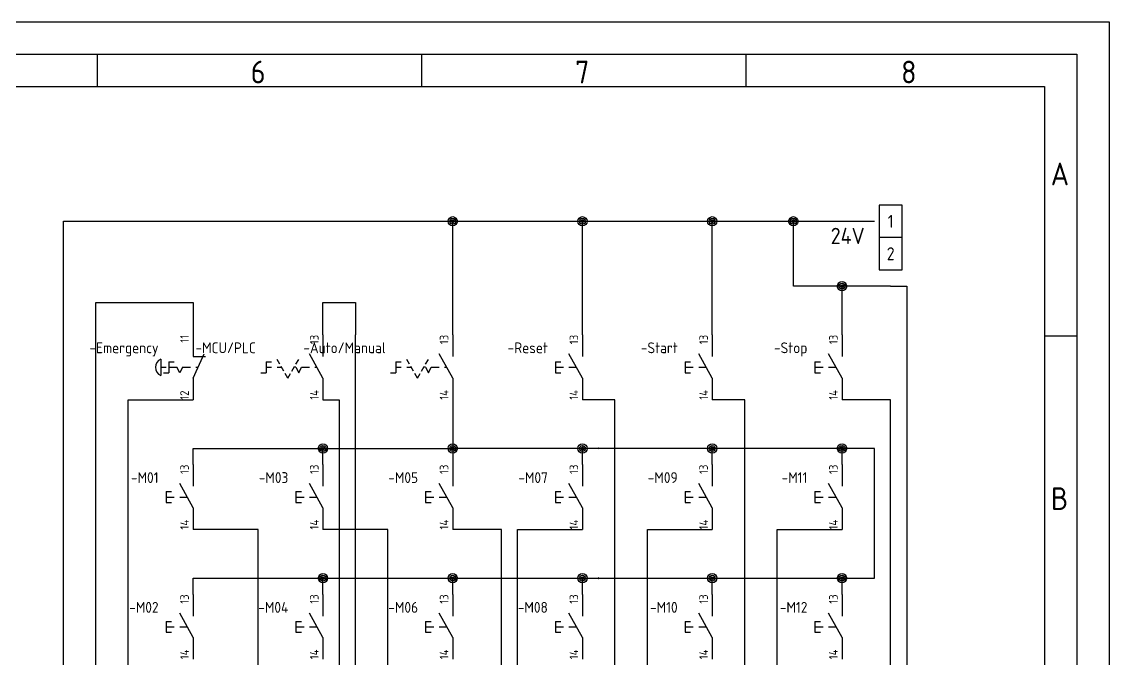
# Model space of a CAD drawing. Header units: millimetres. Extents: x 2847 to 3267, y 1415 to 1712.
# Drawn here: x 3099.1 to 3266.7, y 1613.8 to 1712 of the extents above; entities that cross this region are included whole.
import ezdxf
from ezdxf.enums import TextEntityAlignment as Align

# ---------------------------------------------------------------- set-up
doc = ezdxf.new("R2010")
doc.units = ezdxf.units.MM
for name, color, linetype in [('035', 5, 'Continuous'), ('07', 7, 'Continuous'), ('SYMS', 7, 'Continuous'), ('TAGS', 4, 'Continuous'), ('TERMS', 3, 'Continuous'), ('WIRES', 7, 'Continuous')]:
    doc.layers.add(name, color=color, linetype=linetype)
doc.styles.add('ISO Proportional', font='isocp.shx')
doc.styles.add('WD_IEC', font='ISOCP2.shx', dxfattribs={"width": 0.9, "height": 4})

# ---------------------------------------------------------------- blocks, each defined once
blk = doc.blocks.new('IEC_border_a3')
at = {"layer": '035'}
for p, q in [((264, 292), (264, 287)), ((314, 292), (314, 287)), ((364, 292), (364, 287)), ((414.97, 248.54), (409.98, 248.54))]:
    blk.add_line(p, q, dxfattribs=at)
for points in [[(0, 297), (420, 297), (420, 0), (0, 0)], [(18, 287), (410, 287), (410, 10), (18, 10)]]:
    blk.add_lwpolyline(points, close=True, dxfattribs=at)
at = {"layer": '07'}
blk.add_lwpolyline([(13, 292), (415, 292), (415, 5), (13, 5)], close=True, dxfattribs=at)
at = {"layer": '035', "style": 'ISO Proportional'}
for s, p in [('6', (287.69, 287.5)), ('7', (337.67, 287.5)), ('8', (387.92, 287.5)), ('A', (410.98, 271.79)), ('B', (411, 221.75))]:
    blk.add_text(s, height=3.5, dxfattribs=at).set_placement(p)
blk = doc.blocks.new('VPB12MTL')
for p, q in [((0, 7.5), (0, 2.5)), ((0, -2.5), (2.5, 3.12)), ((-7.5, 1.88), (-7.5, -1.88)), ((-7.5, 0), (-6.25, 0)), ((-5.62, 1.25), (-4.38, 1.25)), ((-5.62, 1.25), (-5.62, -1.25)), ((-5.62, 0), (-3.75, 0)), ((-3.12, -1.25), (-3.75, 0)), ((-2.5, 0), (-3.12, -1.25)), ((-2.5, 0), (-0.62, 0)), ((0, 2.5), (2.87, 2.5)), ((0.62, 0), (1.11, 0)), ((-6.88, -1.25), (-5.62, -1.25)), ((0, -2.5), (0, -7.5))]:
    blk.add_line(p, q)
blk.add_arc((-6.72, 0), 2.03, 112.6199, 247.3801)
at = {"style": 'WD_IEC'}
for tag, p in [('INST', (-8, 10.25)), ('LOC', (-8, 6.75)), ('TAG1', (-8, 3.25)), ('DESC1', (-8, -10.35)), ('DESC2', (-8, -13.85)), ('DESC3', (-8, -17.35))]:
    blk.add_attdef(tag, text='', height=2.5, dxfattribs=at).set_placement(p, align=Align.RIGHT)
at = {"style": 'WD_IEC', "flags": 1}
for tag, p, height in [('X2TERM01', (0, 7.5), 0.32), ('CONTACT', (0.5, 4.5), 1), ('COMMON', (1.75, 3.25), 1), ('X1LINK', (1.5, 0), 0.32), ('ASSYCODE', (1, -4), 1), ('FAMILY', (1, -5.5), 1), ('X8TERM02', (0, -7.5), 0.32), ('CATDESC', (1, -7), 1)]:
    blk.add_attdef(tag, p, '', height=height, dxfattribs=at)
at = {"style": 'WD_IEC'}
blk.add_attdef('TERM01', text='', height=2, rotation=90, dxfattribs=at).set_placement((-1, 7.5), align=Align.RIGHT)
at = {"style": 'WD_IEC', "flags": 9}
for tag, p in [('MFG', (-10.37, -0.24)), ('CAT', (-10.37, -2.74))]:
    blk.add_attdef(tag, text='', height=1.5, dxfattribs=at).set_placement(p, align=Align.RIGHT)
at = {"style": 'WD_IEC'}
blk.add_attdef('TERM02', (-1, -7.5), '', height=2, rotation=90, dxfattribs=at)
at = {"lineweight": 15, "style": 'WD_IEC'}
blk.add_attdef('XREF', text='', height=2.5, dxfattribs=at).set_placement((-8, -6.35), align=Align.RIGHT)
blk = doc.blocks.new('VSS112')
for p, q in [((0, 7.5), (0, 2.5)), ((0, -2.5), (-3.12, 3.12)), ((-13.12, 1.25), (-11.88, 1.25)), ((-13.12, 1.25), (-13.12, -1.25)), ((-13.12, 0), (-11.88, 0)), ((-10, 0.75), (-10.62, 1.83)), ((-10.62, 0), (-9.57, 0)), ((-9.06, -0.88), (-9.69, 0.21)), ((-7.19, -0.88), (-6.56, 0.21)), ((-6.25, 0), (-6.68, 0)), ((-6.25, 0.75), (-5.62, 1.83)), ((-6.25, 0), (-5.62, -1.25)), ((-5.62, -1.25), (-5, 0)), ((-5, 0), (-3.12, 0)), ((-1.88, 0), (-1.39, 0)), ((-14.38, -1.25), (-13.12, -1.25)), ((-8.12, -2.5), (-8.75, -1.42)), ((-8.12, -2.5), (-7.5, -1.42)), ((0, -2.5), (0, -7.5))]:
    blk.add_line(p, q)
at = {"style": 'WD_IEC'}
for tag, p in [('INST', (-15.5, 9.25)), ('LOC', (-15.5, 6.25)), ('TAG1', (-15.5, 3.25)), ('DESC1', (-15.5, -9.35)), ('DESC2', (-15.5, -12.35)), ('DESC3', (-15.5, -15.35))]:
    blk.add_attdef(tag, text='', height=2.5, dxfattribs=at).set_placement(p, align=Align.RIGHT)
at = {"style": 'WD_IEC', "flags": 8}
for tag, p in [('POS1', (-10.62, 3.5)), ('POS2', (-5.62, 3.5))]:
    blk.add_attdef(tag, text='', height=2, rotation=90, dxfattribs=at).set_placement(p, align=Align.MIDDLE_LEFT)
at = {"style": 'WD_IEC', "flags": 1}
for tag, p, height in [('X2TERM01', (0, 7.5), 0.32), ('CONTACT', (0.5, 4.5), 1), ('COMMON', (1.75, 3.25), 1), ('X1LINK', (0, 0), 0.32), ('X8TERM02', (0, -7.5), 0.32), ('ASSYCODE', (1, -9), 1), ('FAMILY', (1, -10.5), 1), ('CATDESC', (1, -12), 1)]:
    blk.add_attdef(tag, p, '', height=height, dxfattribs=at)
at = {"style": 'WD_IEC'}
blk.add_attdef('TERM01', text='', height=2, rotation=90, dxfattribs=at).set_placement((-1, 7.5), align=Align.RIGHT)
at = {"style": 'WD_IEC', "flags": 9}
for tag, p in [('MFG', (-16, -0.25)), ('CAT', (-16, -2.75))]:
    blk.add_attdef(tag, text='', height=1.5, dxfattribs=at).set_placement(p, align=Align.RIGHT)
at = {"style": 'WD_IEC'}
blk.add_attdef('TERM02', (-1, -7.5), '', height=2, rotation=90, dxfattribs=at)
at = {"lineweight": 15, "style": 'WD_IEC'}
blk.add_attdef('XREF', text='', height=2.5, dxfattribs=at).set_placement((-15.5, -6.35), align=Align.RIGHT)
blk.add_attdef('STATE', (1.25, -6.35), '', height=2.5, dxfattribs=at)
blk = doc.blocks.new('VPB11')
for p, q in [((0, 7.5), (0, 2.5)), ((0, -2.5), (-3.125, 3.125)), ((-6.25, 1.25), (-6.25, -1.25)), ((-6.25, 1.25), (-5, 1.25)), ((-6.25, 0), (-4.375, 0)), ((-3.125, 0), (-1.389, 0)), ((-6.25, -1.25), (-5, -1.25)), ((0, -2.5), (0, -7.5))]:
    blk.add_line(p, q)
at = {"style": 'WD_IEC'}
for tag, p in [('INST', (-8, 10.25)), ('LOC', (-8, 6.75)), ('TAG1', (-8, 3.25)), ('DESC1', (-8, -10.35)), ('DESC2', (-8, -13.85)), ('DESC3', (-8, -17.35))]:
    blk.add_attdef(tag, text='', height=2.5, dxfattribs=at).set_placement(p, align=Align.RIGHT)
at = {"style": 'WD_IEC', "flags": 1}
for tag, p, height in [('X2TERM01', (0, 7.5), 0.32), ('CONTACT', (0.5, 4.5), 1), ('COMMON', (1.75, 3.25), 1), ('X1LINK', (0, 0), 0.32), ('ASSYCODE', (1, -4), 1), ('FAMILY', (1, -5.5), 1), ('X8TERM02', (0, -7.5), 0.32), ('CATDESC', (1, -7), 1)]:
    blk.add_attdef(tag, p, '', height=height, dxfattribs=at)
at = {"style": 'WD_IEC'}
blk.add_attdef('TERM01', text='', height=2, rotation=90, dxfattribs=at).set_placement((-1, 7.5), align=Align.RIGHT)
at = {"style": 'WD_IEC', "flags": 9}
for tag, p in [('MFG', (-8.5, -0.25)), ('CAT', (-8.5, -2.75))]:
    blk.add_attdef(tag, text='', height=1.5, dxfattribs=at).set_placement(p, align=Align.RIGHT)
at = {"style": 'WD_IEC'}
blk.add_attdef('TERM02', (-1, -7.5), '', height=2, rotation=90, dxfattribs=at)
at = {"lineweight": 15, "style": 'WD_IEC'}
blk.add_attdef('XREF', text='', height=2.5, dxfattribs=at).set_placement((-8, -6.35), align=Align.RIGHT)
blk = doc.blocks.new('WDDOT')
for radius in [0.72, 0.449, 0.223]:
    blk.add_circle((0, 0), radius)
blk = doc.blocks.new('VSP1001')
for p, q in [((1.75, 5), (-1.75, 5)), ((-1.75, 5), (-1.75, -5)), ((1.75, -5), (1.75, 5)), ((1.75, 0), (-1.75, 0)), ((-1.75, -5), (1.75, -5))]:
    blk.add_line(p, q)
at = {"linetype": 'Continuous', "style": 'WD_IEC', "width": 0.9, "flags": 8}
blk.add_attdef('TERMDESC01', (-1, 6), '', height=2, rotation=90, dxfattribs=at)
blk.add_attdef('X2WIRE01', text='', height=2, rotation=90, dxfattribs=at).set_placement((1, 6), align=Align.TOP_LEFT)
at = {"style": 'WD_IEC'}
for tag, p in [('INST', (-4, 5)), ('LOC', (-4, 2)), ('TAG1', (-4, -1)), ('DESC1', (-4, -4.1)), ('DESC2', (-4, -7.85)), ('DESC3', (-4, -11.6))]:
    blk.add_attdef(tag, text='', height=2.5, dxfattribs=at).set_placement(p, align=Align.RIGHT)
at = {"style": 'WD_IEC', "width": 0.9, "flags": 1}
for tag, p in [('X2TERM01', (0, 5)), ('ACE_FLAG', (-0.5, 4.5)), ('MFG', (-0.88, 1.65)), ('CAT', (-0.96, 0.48)), ('ASSYCODE', (-1.03, -0.58)), ('FAMILY', (-1.03, -1.66)), ('X8TERM02', (0, -5))]:
    blk.add_attdef(tag, p, '', height=0.25, dxfattribs=at)
at = {"style": 'WD_IEC'}
for tag, p in [('TERM01', (0, 2.5)), ('TERM02', (0, -2.5))]:
    blk.add_attdef(tag, text='', height=2, dxfattribs=at).set_placement(p, align=Align.MIDDLE_CENTER)
at = {"linetype": 'Continuous', "style": 'WD_IEC', "width": 0.9, "flags": 8}
blk.add_attdef('TERMDESC02', text='', height=2, rotation=90, dxfattribs=at).set_placement((-1, -6), align=Align.RIGHT)
blk.add_attdef('X8WIRE02', text='', height=2, rotation=90, dxfattribs=at).set_placement((1, -6), align=Align.TOP_RIGHT)

msp = doc.modelspace()

# ---------------------------------------------------------------- linework, layer by layer
at = {"layer": 'WIRES'}
for p, q in [((3105.49, 1598.76), (3105.49, 1681.26)), ((3105.49, 1681.26), (3165.49, 1681.26)), ((3165.49, 1663.76), (3165.49, 1681.26)), ((3165.49, 1681.26), (3230.49, 1681.26)), ((3185.49, 1663.76), (3185.49, 1681.26)), ((3205.49, 1663.76), (3205.49, 1681.26)), ((3217.99, 1671.26), (3217.99, 1681.26)), ((3232.99, 1671.26), (3217.99, 1671.26)), ((3225.49, 1663.76), (3225.49, 1671.26)), ((3232.99, 1671.26), (3235.49, 1671.26)), ((3235.49, 1671.26), (3235.49, 1508.76)), ((3110.49, 1596.31), (3110.49, 1668.76)), ((3110.49, 1668.76), (3125.49, 1668.76)), ((3125.49, 1668.76), (3125.49, 1663.76)), ((3145.5, 1663.76), (3145.5, 1668.76)), ((3145.5, 1668.76), (3150.49, 1668.76)), ((3150.49, 1668.76), (3150.49, 1663.76)), ((3150.49, 1606.26), (3150.49, 1663.76)), ((3115.49, 1596.31), (3115.49, 1653.76)), ((3115.49, 1653.76), (3120.49, 1653.76)), ((3120.49, 1653.76), (3125.5, 1653.76)), ((3145.5, 1653.76), (3147.99, 1653.76)), ((3147.99, 1653.76), (3147.99, 1646.31)), ((3165.49, 1653.76), (3165.49, 1643.76)), ((3186.74, 1653.76), (3185.49, 1653.76)), ((3187.99, 1653.76), (3186.74, 1653.76)), ((3190.49, 1653.76), (3187.99, 1653.76)), ((3190.49, 1646.31), (3190.49, 1653.76)), ((3207.99, 1653.76), (3205.49, 1653.76)), ((3210.49, 1653.76), (3207.99, 1653.76)), ((3210.49, 1646.31), (3210.49, 1653.76)), ((3229.24, 1653.76), (3225.49, 1653.76)), ((3232.99, 1653.76), (3229.24, 1653.76)), ((3232.99, 1516.26), (3232.99, 1653.76)), ((3125.5, 1643.76), (3125.5, 1646.26)), ((3125.5, 1646.26), (3165.49, 1646.26)), ((3145.5, 1643.76), (3145.5, 1646.26)), ((3147.99, 1646.21), (3147.99, 1633.81)), ((3225.49, 1646.26), (3165.49, 1646.26)), ((3185.49, 1643.76), (3185.49, 1646.26)), ((3190.49, 1626.31), (3190.49, 1646.21)), ((3205.49, 1643.76), (3205.49, 1646.26)), ((3210.49, 1626.31), (3210.49, 1646.21)), ((3225.49, 1643.76), (3225.49, 1646.26)), ((3230.49, 1646.26), (3225.49, 1646.26)), ((3230.49, 1626.26), (3230.49, 1646.26)), ((3130.49, 1633.76), (3125.5, 1633.76)), ((3135.49, 1633.76), (3130.49, 1633.76)), ((3135.49, 1626.31), (3135.49, 1633.76)), ((3150.49, 1633.76), (3145.5, 1633.76)), ((3147.99, 1633.71), (3147.99, 1626.31)), ((3155.49, 1633.76), (3150.49, 1633.76)), ((3155.49, 1626.31), (3155.49, 1633.76)), ((3169.24, 1633.76), (3165.49, 1633.76)), ((3172.99, 1633.76), (3169.24, 1633.76)), ((3172.99, 1626.31), (3172.99, 1633.76)), ((3175.49, 1626.31), (3175.49, 1633.76)), ((3175.49, 1633.76), (3180.49, 1633.76)), ((3180.49, 1633.76), (3185.49, 1633.76)), ((3195.49, 1626.31), (3195.49, 1633.76)), ((3195.49, 1633.76), (3200.49, 1633.76)), ((3200.49, 1633.76), (3205.49, 1633.76)), ((3215.49, 1626.31), (3215.49, 1633.76)), ((3215.49, 1633.76), (3220.49, 1633.76)), ((3220.49, 1633.76), (3225.49, 1633.76)), ((3125.5, 1623.76), (3125.5, 1626.26)), ((3125.5, 1626.26), (3225.49, 1626.26)), ((3135.49, 1603.76), (3135.49, 1626.21)), ((3145.5, 1623.76), (3145.5, 1626.26)), ((3147.99, 1626.21), (3147.99, 1603.76)), ((3155.49, 1611.26), (3155.49, 1626.21)), ((3165.49, 1623.76), (3165.49, 1626.26)), ((3172.99, 1536.31), (3172.99, 1626.21)), ((3175.49, 1536.31), (3175.49, 1626.21)), ((3185.49, 1623.76), (3185.49, 1626.26)), ((3190.49, 1581.31), (3190.49, 1626.21)), ((3195.49, 1536.31), (3195.49, 1626.21)), ((3205.49, 1623.76), (3205.49, 1626.26)), ((3210.49, 1578.81), (3210.49, 1626.21)), ((3215.49, 1536.26), (3215.49, 1626.21)), ((3225.49, 1623.76), (3225.49, 1626.26)), ((3225.49, 1626.26), (3230.49, 1626.26))]:
    msp.add_line(p, q, dxfattribs=at)
for centre in [(3147.99, 1646.26), (3150.49, 1646.26), (3187.99, 1646.26), (3190.49, 1646.26), (3210.49, 1646.26), (3147.99, 1633.76), (3135.49, 1626.26), (3147.99, 1626.26), (3150.49, 1626.26), (3155.49, 1626.26), (3172.99, 1626.26), (3175.49, 1626.26), (3187.99, 1626.26), (3190.49, 1626.26), (3195.49, 1626.26), (3210.49, 1626.26), (3215.49, 1626.26)]:
    msp.add_arc(centre, 0.05, 90, 270, dxfattribs=at)

# ---------------------------------------------------------------- block references
msp.add_blockref('IEC_border_a3', (2846.68, 1415.02))
at = {"layer": 'SYMS'}
ref = msp.add_blockref('VSP1001', (3232.99, 1678.76), dxfattribs=at)
ref.add_attrib('TAG1', '24V', dxfattribs={"layer": 'TAGS', "height": 2.5, "style": 'WD_IEC'}).set_placement((3228.99, 1677.76), align=Align.RIGHT)
ref.add_attrib('TERM01', '1', dxfattribs={"layer": 'TERMS', "height": 2, "style": 'WD_IEC'}).set_placement((3232.99, 1681.26), align=Align.MIDDLE_CENTER)
ref.add_attrib('TERM02', '2', dxfattribs={"layer": 'TERMS', "height": 2, "style": 'WD_IEC'}).set_placement((3232.99, 1676.26), align=Align.MIDDLE_CENTER)
for p in [(3165.49, 1681.26), (3165.49, 1681.26), (3185.49, 1681.26), (3205.49, 1681.26), (3217.99, 1681.26), (3225.49, 1671.26), (3145.5, 1646.26), (3165.49, 1646.26), (3165.49, 1646.26), (3185.49, 1646.26), (3205.49, 1646.26), (3225.49, 1646.26), (3225.49, 1646.26), (3145.5, 1626.26), (3165.49, 1626.26), (3185.49, 1626.26), (3205.49, 1626.26), (3225.49, 1626.26), (3225.49, 1626.26)]:
    msp.add_blockref('WDDOT', p, dxfattribs=at)
ref = msp.add_blockref('VPB12MTL', (3125.5, 1658.76), dxfattribs=dict(at, xscale=0.6666469974743006, yscale=0.6666469974743006, zscale=0.6666469974743006))
ref.add_attrib('TERM02', '12', (3124.83, 1653.76), dxfattribs={"layer": 'TERMS', "height": 1.333, "rotation": 90, "style": 'WD_IEC'})
ref.add_attrib('TERM01', '11', dxfattribs={"layer": 'TERMS', "height": 1.333, "rotation": 90, "style": 'WD_IEC'}).set_placement((3124.83, 1663.76), align=Align.RIGHT)
ref.add_attrib('TAG1', '-Emergency', dxfattribs={"layer": 'TAGS', "height": 1.667, "style": 'WD_IEC'}).set_placement((3120.16, 1660.93), align=Align.RIGHT)
ref = msp.add_blockref('VSS112', (3145.5, 1658.76), dxfattribs=dict(at, xscale=0.6666469974743006, yscale=0.6666469974743006, zscale=0.6666469974743006))
ref.add_attrib('TERM02', '14', (3144.83, 1653.76), dxfattribs={"layer": 'TERMS', "height": 1.333, "rotation": 90, "style": 'WD_IEC'})
ref.add_attrib('TERM01', '13', dxfattribs={"layer": 'TERMS', "height": 1.333, "rotation": 90, "style": 'WD_IEC'}).set_placement((3144.83, 1663.76), align=Align.RIGHT)
ref.add_attrib('TAG1', '-MCU/PLC', dxfattribs={"layer": 'TAGS', "height": 1.667, "style": 'WD_IEC'}).set_placement((3135.16, 1660.93), align=Align.RIGHT)
ref = msp.add_blockref('VSS112', (3165.49, 1658.76), dxfattribs=dict(at, xscale=0.6666469974743006, yscale=0.6666469974743006, zscale=0.6666469974743006))
ref.add_attrib('TERM02', '14', (3164.83, 1653.76), dxfattribs={"layer": 'TERMS', "height": 1.333, "rotation": 90, "style": 'WD_IEC'})
ref.add_attrib('TERM01', '13', dxfattribs={"layer": 'TERMS', "height": 1.333, "rotation": 90, "style": 'WD_IEC'}).set_placement((3164.83, 1663.76), align=Align.RIGHT)
ref.add_attrib('TAG1', '-Auto/Manual', dxfattribs={"layer": 'TAGS', "height": 1.6666, "style": 'WD_IEC'}).set_placement((3155.16, 1660.93), align=Align.RIGHT)
ref = msp.add_blockref('VPB11', (3185.49, 1658.76), dxfattribs=dict(at, xscale=0.6666469974743006, yscale=0.6666469974743006, zscale=0.6666469974743006))
ref.add_attrib('TERM02', '14', (3184.83, 1653.76), dxfattribs={"layer": 'TERMS', "height": 1.333, "rotation": 90, "style": 'WD_IEC'})
ref.add_attrib('TERM01', '13', dxfattribs={"layer": 'TERMS', "height": 1.333, "rotation": 90, "style": 'WD_IEC'}).set_placement((3184.83, 1663.76), align=Align.RIGHT)
ref.add_attrib('TAG1', '-Reset', dxfattribs={"layer": 'TAGS', "height": 1.667, "style": 'WD_IEC'}).set_placement((3180.16, 1660.93), align=Align.RIGHT)
ref = msp.add_blockref('VPB11', (3205.49, 1658.76), dxfattribs=dict(at, xscale=0.6666469974743006, yscale=0.6666469974743006, zscale=0.6666469974743006))
ref.add_attrib('TERM02', '14', (3204.83, 1653.76), dxfattribs={"layer": 'TERMS', "height": 1.333, "rotation": 90, "style": 'WD_IEC'})
ref.add_attrib('TERM01', '13', dxfattribs={"layer": 'TERMS', "height": 1.333, "rotation": 90, "style": 'WD_IEC'}).set_placement((3204.83, 1663.76), align=Align.RIGHT)
ref.add_attrib('TAG1', '-Start', dxfattribs={"layer": 'TAGS', "height": 1.667, "style": 'WD_IEC'}).set_placement((3200.16, 1660.93), align=Align.RIGHT)
ref = msp.add_blockref('VPB11', (3225.49, 1658.76), dxfattribs=dict(at, xscale=0.6666469974743006, yscale=0.6666469974743006, zscale=0.6666469974743006))
ref.add_attrib('TERM02', '14', (3224.83, 1653.76), dxfattribs={"layer": 'TERMS', "height": 1.333, "rotation": 90, "style": 'WD_IEC'})
ref.add_attrib('TERM01', '13', dxfattribs={"layer": 'TERMS', "height": 1.333, "rotation": 90, "style": 'WD_IEC'}).set_placement((3224.83, 1663.76), align=Align.RIGHT)
ref.add_attrib('TAG1', '-Stop', dxfattribs={"layer": 'TAGS', "height": 1.667, "style": 'WD_IEC'}).set_placement((3220.16, 1660.93), align=Align.RIGHT)
ref = msp.add_blockref('VPB11', (3125.5, 1638.76), dxfattribs=dict(at, xscale=0.6666469974743006, yscale=0.6666469974743006, zscale=0.6666469974743006))
ref.add_attrib('TERM02', '14', (3124.83, 1633.76), dxfattribs={"layer": 'TERMS', "height": 1.333, "rotation": 90, "style": 'WD_IEC'})
ref.add_attrib('TERM01', '13', dxfattribs={"layer": 'TERMS', "height": 1.333, "rotation": 90, "style": 'WD_IEC'}).set_placement((3124.83, 1643.76), align=Align.RIGHT)
ref.add_attrib('TAG1', '-M01', dxfattribs={"layer": 'TAGS', "height": 1.667, "style": 'WD_IEC'}).set_placement((3120.16, 1640.93), align=Align.RIGHT)
ref = msp.add_blockref('VPB11', (3145.5, 1638.76), dxfattribs=dict(at, xscale=0.6666469974743006, yscale=0.6666469974743006, zscale=0.6666469974743006))
ref.add_attrib('TERM02', '14', (3144.83, 1633.76), dxfattribs={"layer": 'TERMS', "height": 1.333, "rotation": 90, "style": 'WD_IEC'})
ref.add_attrib('TERM01', '13', dxfattribs={"layer": 'TERMS', "height": 1.333, "rotation": 90, "style": 'WD_IEC'}).set_placement((3144.83, 1643.76), align=Align.RIGHT)
ref.add_attrib('TAG1', '-M03', dxfattribs={"layer": 'TAGS', "height": 1.667, "style": 'WD_IEC'}).set_placement((3140.16, 1640.93), align=Align.RIGHT)
ref = msp.add_blockref('VPB11', (3165.49, 1638.76), dxfattribs=dict(at, xscale=0.6666469974743006, yscale=0.6666469974743006, zscale=0.6666469974743006))
ref.add_attrib('TERM02', '14', (3164.83, 1633.76), dxfattribs={"layer": 'TERMS', "height": 1.333, "rotation": 90, "style": 'WD_IEC'})
ref.add_attrib('TERM01', '13', dxfattribs={"layer": 'TERMS', "height": 1.333, "rotation": 90, "style": 'WD_IEC'}).set_placement((3164.83, 1643.76), align=Align.RIGHT)
ref.add_attrib('TAG1', '-M05', dxfattribs={"layer": 'TAGS', "height": 1.667, "style": 'WD_IEC'}).set_placement((3160.16, 1640.93), align=Align.RIGHT)
ref = msp.add_blockref('VPB11', (3185.49, 1638.76), dxfattribs=dict(at, xscale=0.6666469974743006, yscale=0.6666469974743006, zscale=0.6666469974743006))
ref.add_attrib('TERM02', '14', (3184.83, 1633.76), dxfattribs={"layer": 'TERMS', "height": 1.333, "rotation": 90, "style": 'WD_IEC'})
ref.add_attrib('TERM01', '13', dxfattribs={"layer": 'TERMS', "height": 1.333, "rotation": 90, "style": 'WD_IEC'}).set_placement((3184.83, 1643.76), align=Align.RIGHT)
ref.add_attrib('TAG1', '-M07', dxfattribs={"layer": 'TAGS', "height": 1.667, "style": 'WD_IEC'}).set_placement((3180.16, 1640.93), align=Align.RIGHT)
ref = msp.add_blockref('VPB11', (3205.49, 1638.76), dxfattribs=dict(at, xscale=0.6666469974743006, yscale=0.6666469974743006, zscale=0.6666469974743006))
ref.add_attrib('TERM02', '14', (3204.83, 1633.76), dxfattribs={"layer": 'TERMS', "height": 1.333, "rotation": 90, "style": 'WD_IEC'})
ref.add_attrib('TERM01', '13', dxfattribs={"layer": 'TERMS', "height": 1.333, "rotation": 90, "style": 'WD_IEC'}).set_placement((3204.83, 1643.76), align=Align.RIGHT)
ref.add_attrib('TAG1', '-M09', dxfattribs={"layer": 'TAGS', "height": 1.667, "style": 'WD_IEC'}).set_placement((3200.16, 1640.93), align=Align.RIGHT)
ref = msp.add_blockref('VPB11', (3225.49, 1638.76), dxfattribs=dict(at, xscale=0.6666469974743006, yscale=0.6666469974743006, zscale=0.6666469974743006))
ref.add_attrib('TERM02', '14', (3224.83, 1633.76), dxfattribs={"layer": 'TERMS', "height": 1.333, "rotation": 90, "style": 'WD_IEC'})
ref.add_attrib('TERM01', '13', dxfattribs={"layer": 'TERMS', "height": 1.333, "rotation": 90, "style": 'WD_IEC'}).set_placement((3224.83, 1643.76), align=Align.RIGHT)
ref.add_attrib('TAG1', '-M11', dxfattribs={"layer": 'TAGS', "height": 1.667, "style": 'WD_IEC'}).set_placement((3220.16, 1640.93), align=Align.RIGHT)
ref = msp.add_blockref('VPB11', (3125.5, 1618.76), dxfattribs=dict(at, xscale=0.6666469974743006, yscale=0.6666469974743006, zscale=0.6666469974743006))
ref.add_attrib('TERM02', '14', (3124.83, 1613.76), dxfattribs={"layer": 'TERMS', "height": 1.333, "rotation": 90, "style": 'WD_IEC'})
ref.add_attrib('TERM01', '13', dxfattribs={"layer": 'TERMS', "height": 1.333, "rotation": 90, "style": 'WD_IEC'}).set_placement((3124.83, 1623.76), align=Align.RIGHT)
ref.add_attrib('TAG1', '-M02', dxfattribs={"layer": 'TAGS', "height": 1.667, "style": 'WD_IEC'}).set_placement((3120.16, 1620.93), align=Align.RIGHT)
ref = msp.add_blockref('VPB11', (3145.5, 1618.76), dxfattribs=dict(at, xscale=0.6666469974743006, yscale=0.6666469974743006, zscale=0.6666469974743006))
ref.add_attrib('TERM02', '14', (3144.83, 1613.76), dxfattribs={"layer": 'TERMS', "height": 1.333, "rotation": 90, "style": 'WD_IEC'})
ref.add_attrib('TERM01', '13', dxfattribs={"layer": 'TERMS', "height": 1.333, "rotation": 90, "style": 'WD_IEC'}).set_placement((3144.83, 1623.76), align=Align.RIGHT)
ref.add_attrib('TAG1', '-M04', dxfattribs={"layer": 'TAGS', "height": 1.667, "style": 'WD_IEC'}).set_placement((3140.16, 1620.93), align=Align.RIGHT)
ref = msp.add_blockref('VPB11', (3165.49, 1618.76), dxfattribs=dict(at, xscale=0.6666469974743006, yscale=0.6666469974743006, zscale=0.6666469974743006))
ref.add_attrib('TERM02', '14', (3164.83, 1613.76), dxfattribs={"layer": 'TERMS', "height": 1.333, "rotation": 90, "style": 'WD_IEC'})
ref.add_attrib('TERM01', '13', dxfattribs={"layer": 'TERMS', "height": 1.333, "rotation": 90, "style": 'WD_IEC'}).set_placement((3164.83, 1623.76), align=Align.RIGHT)
ref.add_attrib('TAG1', '-M06', dxfattribs={"layer": 'TAGS', "height": 1.667, "style": 'WD_IEC'}).set_placement((3160.16, 1620.93), align=Align.RIGHT)
ref = msp.add_blockref('VPB11', (3185.49, 1618.76), dxfattribs=dict(at, xscale=0.6666469974743006, yscale=0.6666469974743006, zscale=0.6666469974743006))
ref.add_attrib('TERM02', '14', (3184.83, 1613.76), dxfattribs={"layer": 'TERMS', "height": 1.333, "rotation": 90, "style": 'WD_IEC'})
ref.add_attrib('TERM01', '13', dxfattribs={"layer": 'TERMS', "height": 1.333, "rotation": 90, "style": 'WD_IEC'}).set_placement((3184.83, 1623.76), align=Align.RIGHT)
ref.add_attrib('TAG1', '-M08', dxfattribs={"layer": 'TAGS', "height": 1.667, "style": 'WD_IEC'}).set_placement((3180.16, 1620.93), align=Align.RIGHT)
ref = msp.add_blockref('VPB11', (3205.49, 1618.76), dxfattribs=dict(at, xscale=0.6666469974743006, yscale=0.6666469974743006, zscale=0.6666469974743006))
ref.add_attrib('TERM02', '14', (3204.83, 1613.76), dxfattribs={"layer": 'TERMS', "height": 1.333, "rotation": 90, "style": 'WD_IEC'})
ref.add_attrib('TERM01', '13', dxfattribs={"layer": 'TERMS', "height": 1.333, "rotation": 90, "style": 'WD_IEC'}).set_placement((3204.83, 1623.76), align=Align.RIGHT)
ref.add_attrib('TAG1', '-M10', dxfattribs={"layer": 'TAGS', "height": 1.667, "style": 'WD_IEC'}).set_placement((3200.16, 1620.93), align=Align.RIGHT)
ref = msp.add_blockref('VPB11', (3225.49, 1618.76), dxfattribs=dict(at, xscale=0.6666469974743006, yscale=0.6666469974743006, zscale=0.6666469974743006))
ref.add_attrib('TERM02', '14', (3224.83, 1613.76), dxfattribs={"layer": 'TERMS', "height": 1.333, "rotation": 90, "style": 'WD_IEC'})
ref.add_attrib('TERM01', '13', dxfattribs={"layer": 'TERMS', "height": 1.333, "rotation": 90, "style": 'WD_IEC'}).set_placement((3224.83, 1623.76), align=Align.RIGHT)
ref.add_attrib('TAG1', '-M12', dxfattribs={"layer": 'TAGS', "height": 1.667, "style": 'WD_IEC'}).set_placement((3220.16, 1620.93), align=Align.RIGHT)

doc.saveas('drawing.dxf')
